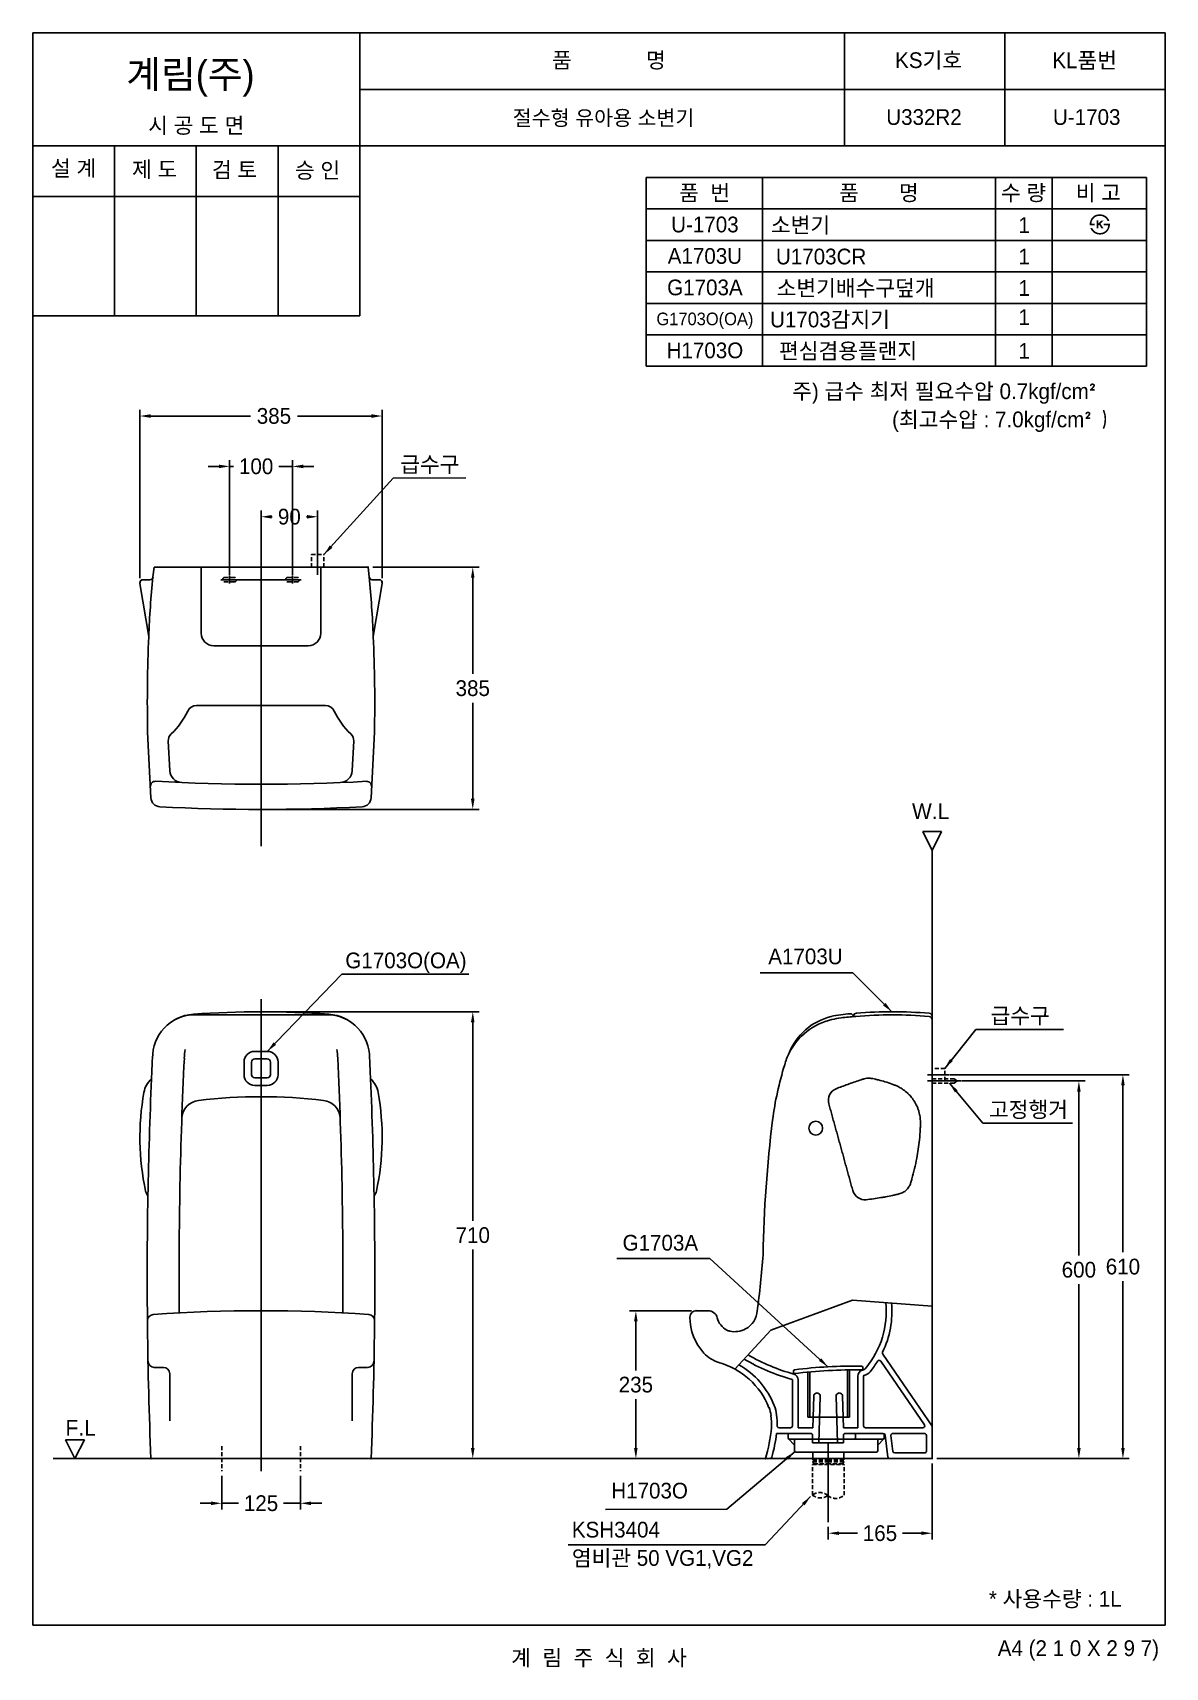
# Model space of a CAD drawing. Header units: millimetres. Extents: x 0 to 1800, y -67 to 2530.
import ezdxf
from ezdxf.enums import TextEntityAlignment as Align
from ezdxf.lldxf.tags import DXFTag

# ---------------------------------------------------------------- set-up
doc = ezdxf.new("R2010")
doc.units = ezdxf.units.MM
doc.linetypes.add('DASHED2', pattern=[9.525, 6.35, -3.175])
for name, color, linetype in [('TEXT', 7, 'Continuous'), ('내부선 및 부속', 4, 'Continuous'), ('도각라인', 255, 'Continuous'), ('외형선', 3, 'Continuous'), ('점선', 6, 'DASHED2'), ('중심선', 1, 'DASHED'), ('치수선', 7, 'Continuous')]:
    doc.layers.add(name, color=color, linetype=linetype)
doc.styles.add('____', font='')
doc.styles.add('타이틀', font='H2GTRM.TTF', dxfattribs={"height": 25})
doc.styles.get('____').set_extended_font_data('굴림')
tags = doc.linetypes.add('DASHDOT', pattern=[70, 31, -13, 13, -13]).pattern_tags.tags
tags[10:11] = [DXFTag(74, 4), DXFTag(75, 0), DXFTag(340, '0'), DXFTag(46, 0.0), DXFTag(50, 0.0), DXFTag(44, 0.0), DXFTag(45, 0.0)]
tags[8:9] = [DXFTag(74, 4), DXFTag(75, 0), DXFTag(340, '0'), DXFTag(46, 0.0), DXFTag(50, 0.0), DXFTag(44, 0.0), DXFTag(45, 0.0)]
tags[6:7] = [DXFTag(74, 4), DXFTag(75, 0), DXFTag(340, '0'), DXFTag(46, 0.0), DXFTag(50, 0.0), DXFTag(44, 0.0), DXFTag(45, 0.0)]
tags[4:5] = [DXFTag(74, 4), DXFTag(75, 0), DXFTag(340, '0'), DXFTag(46, 0.0), DXFTag(50, 0.0), DXFTag(44, 0.0), DXFTag(45, 0.0)]
tags = doc.linetypes.add('DASHED', pattern=[25.72, 12.86, -12.86]).pattern_tags.tags
tags[6:7] = [DXFTag(74, 4), DXFTag(75, 0), DXFTag(340, '0'), DXFTag(46, 0.0), DXFTag(50, 0.0), DXFTag(44, 0.0), DXFTag(45, 0.0)]
tags[4:5] = [DXFTag(74, 4), DXFTag(75, 0), DXFTag(340, '0'), DXFTag(46, 0.0), DXFTag(50, 0.0), DXFTag(44, 0.0), DXFTag(45, 0.0)]
doc.dimstyles.new('MSADIM', dxfattribs={"dimtxt": 33, "dimasz": 17, "dimexe": 10, "dimexo": 7.5, "dimgap": 10, "dimtad": 0, "dimtih": 1, "dimtoh": 1, "dimdec": 0, "dimzin": 1, "dimdsep": 46, "dimtxsty": '____', "dimcen": 11.25, "dimadec": 0, "dimazin": 0, "dimtfac": 1, "dimtdec": 0, "dimtix": 1, "dimtmove": 0, "dimatfit": 3, "dimfxl": 0, "dimtolj": 1, "dimtzin": 1, "dimarcsym": 0})

# ---------------------------------------------------------------- blocks, each defined once
blk = doc.blocks.new('*D1')
at = {"layer": '치수선', "color": 0, "linetype": 'Continuous', "lineweight": -2}
for p, q in [((370.4, 974.6), (709.4, 974.6)), ((699.4, 957.6), (699.4, 642.5)), ((699.4, 281.6), (699.4, 596.8)), ((370.4, 264.6), (709.4, 264.6))]:
    blk.add_line(p, q, dxfattribs=at)
at = {"layer": '치수선', "color": 0, "linetype": 'Continuous'}
for points in [[(696.5, 957.6), (702.2, 957.6), (699.4, 974.6)], [(696.5, 281.6), (702.2, 281.6), (699.4, 264.6)]]:
    blk.add_solid(points, dxfattribs=at)
at = {"layer": '치수선', "color": 0, "linetype": 'Continuous', "insert": (699.4, 619.6), "char_height": 25, "attachment_point": 5, "style": '____'}
blk.add_mtext('\\A1;710', dxfattribs=at)
blk = doc.blocks.new('*D2')
at = {"layer": '치수선', "color": 0, "linetype": 'Continuous', "lineweight": -2}
for p, q in [((1046.9, 499.6), (948.6, 499.6)), ((958.6, 482.6), (958.6, 404.9)), ((958.6, 281.6), (958.6, 359.3)), ((1044.6, 264.6), (948.6, 264.6))]:
    blk.add_line(p, q, dxfattribs=at)
at = {"layer": '치수선', "color": 0, "linetype": 'Continuous'}
for points in [[(955.7, 482.6), (961.4, 482.6), (958.6, 499.6)], [(955.7, 281.6), (961.4, 281.6), (958.6, 264.6)]]:
    blk.add_solid(points, dxfattribs=at)
at = {"layer": '치수선', "color": 0, "linetype": 'Continuous', "insert": (958.6, 382.1), "char_height": 25, "attachment_point": 5, "style": '____'}
blk.add_mtext('\\A1;235', dxfattribs=at)
blk = doc.blocks.new('*D3')
at = {"layer": '치수선', "color": 0, "linetype": 'Continuous', "lineweight": -2}
for p, q in [((1476.9, 864.6), (1672.6, 864.6)), ((1662.6, 847.6), (1662.6, 587.4)), ((1662.6, 281.6), (1662.6, 541.8)), ((1436.9, 264.6), (1672.6, 264.6))]:
    blk.add_line(p, q, dxfattribs=at)
at = {"layer": '치수선', "color": 0, "linetype": 'Continuous'}
for points in [[(1659.8, 847.6), (1665.5, 847.6), (1662.6, 864.6)], [(1659.8, 281.6), (1665.5, 281.6), (1662.6, 264.6)]]:
    blk.add_solid(points, dxfattribs=at)
at = {"layer": '치수선', "color": 0, "linetype": 'Continuous', "insert": (1662.6, 564.6), "char_height": 25, "attachment_point": 5, "style": '____'}
blk.add_mtext('\\A1;600', dxfattribs=at)
blk = doc.blocks.new('*D4')
at = {"layer": '치수선', "color": 0, "linetype": 'Continuous', "lineweight": -2}
for p, q in [((1456.9, 874.6), (1742.6, 874.6)), ((1732.6, 857.6), (1732.6, 592.5)), ((1732.6, 281.6), (1732.6, 546.8)), ((1436.9, 264.6), (1742.6, 264.6))]:
    blk.add_line(p, q, dxfattribs=at)
at = {"layer": '치수선', "color": 0, "linetype": 'Continuous'}
for points in [[(1729.8, 857.6), (1735.5, 857.6), (1732.6, 874.6)], [(1729.8, 281.6), (1735.5, 281.6), (1732.6, 264.6)]]:
    blk.add_solid(points, dxfattribs=at)
at = {"layer": '치수선', "color": 0, "linetype": 'Continuous', "insert": (1732.6, 569.6), "char_height": 25, "attachment_point": 5, "style": '____'}
blk.add_mtext('\\A1;610', dxfattribs=at)
blk = doc.blocks.new('*D5')
at = {"layer": '치수선', "color": 0, "linetype": 'Continuous', "lineweight": -2}
for p, q in [((312.9, 1668.8), (312.9, 1851)), ((412.9, 1668.8), (412.9, 1851)), ((295.9, 1841), (278.9, 1841)), ((312.9, 1841), (319.1, 1841)), ((412.9, 1841), (391, 1841)), ((429.9, 1841), (446.9, 1841))]:
    blk.add_line(p, q, dxfattribs=at)
at = {"layer": '치수선', "color": 0, "linetype": 'Continuous'}
for points in [[(295.9, 1843.8), (295.9, 1838.1), (312.9, 1841)], [(429.9, 1843.8), (429.9, 1838.1), (412.9, 1841)]]:
    blk.add_solid(points, dxfattribs=at)
at = {"layer": '치수선', "color": 0, "linetype": 'Continuous', "insert": (355.1, 1841), "char_height": 25, "attachment_point": 5, "style": '____'}
blk.add_mtext('\\A1;100', dxfattribs=at)
blk = doc.blocks.new('*D6')
at = {"layer": '치수선', "color": 0, "linetype": 'Continuous', "lineweight": -2}
for p, q in [((362.9, 1668.5), (362.9, 1771)), ((452.9, 1698.5), (452.9, 1771)), ((379.9, 1761), (380.4, 1761)), ((435.9, 1761), (435.4, 1761))]:
    blk.add_line(p, q, dxfattribs=at)
at = {"layer": '치수선', "color": 0, "linetype": 'Continuous'}
for points in [[(379.9, 1763.8), (379.9, 1758.1), (362.9, 1761)], [(435.9, 1763.8), (435.9, 1758.1), (452.9, 1761)]]:
    blk.add_solid(points, dxfattribs=at)
at = {"layer": '치수선', "color": 0, "linetype": 'Continuous', "insert": (407.9, 1761), "char_height": 25, "attachment_point": 5, "style": '____'}
blk.add_mtext('\\A1;90', dxfattribs=at)
blk = doc.blocks.new('*D7')
at = {"layer": '치수선', "color": 0, "linetype": 'Continuous', "lineweight": -2}
for p, q in [((170.4, 1663.5), (170.4, 1931)), ((555.4, 1663.5), (555.4, 1931)), ((187.4, 1921), (346.1, 1921)), ((538.4, 1921), (420.7, 1921))]:
    blk.add_line(p, q, dxfattribs=at)
at = {"layer": '치수선', "color": 0, "linetype": 'Continuous'}
for points in [[(187.4, 1923.8), (187.4, 1918.1), (170.4, 1921)], [(538.4, 1923.8), (538.4, 1918.1), (555.4, 1921)]]:
    blk.add_solid(points, dxfattribs=at)
at = {"layer": '치수선', "color": 0, "linetype": 'Continuous', "insert": (383.4, 1921), "char_height": 25, "attachment_point": 5, "style": '____'}
blk.add_mtext('\\A1;385', dxfattribs=at)
blk = doc.blocks.new('*D8')
at = {"layer": '치수선', "color": 0, "linetype": 'Continuous', "lineweight": -2}
for p, q in [((540.4, 1681), (709.4, 1681)), ((699.4, 1664), (699.4, 1511.3)), ((699.4, 1313), (699.4, 1465.6)), ((370.4, 1296), (709.4, 1296))]:
    blk.add_line(p, q, dxfattribs=at)
at = {"layer": '치수선', "color": 0, "linetype": 'Continuous'}
for points in [[(696.5, 1664), (702.2, 1664), (699.4, 1681)], [(696.5, 1313), (702.2, 1313), (699.4, 1296)]]:
    blk.add_solid(points, dxfattribs=at)
at = {"layer": '치수선', "color": 0, "linetype": 'Continuous', "insert": (699.4, 1488.5), "char_height": 25, "attachment_point": 5, "style": '____'}
blk.add_mtext('\\A1;385', dxfattribs=at)
blk = doc.blocks.new('*D9')
at = {"layer": '치수선', "color": 0, "linetype": 'Continuous', "lineweight": -2}
for p, q in [((1429.4, 257.1), (1429.4, 136.1)), ((1264.4, 156.2), (1264.4, 136.1)), ((1281.4, 146.1), (1310.6, 146.1)), ((1412.4, 146.1), (1382.5, 146.1))]:
    blk.add_line(p, q, dxfattribs=at)
at = {"layer": '치수선', "color": 0, "linetype": 'Continuous'}
for points in [[(1281.4, 148.9), (1281.4, 143.3), (1264.4, 146.1)], [(1412.4, 148.9), (1412.4, 143.3), (1429.4, 146.1)]]:
    blk.add_solid(points, dxfattribs=at)
at = {"layer": '치수선', "color": 0, "linetype": 'Continuous', "insert": (1346.5, 146.1), "char_height": 25, "attachment_point": 5, "style": '____'}
blk.add_mtext('\\A1;165', dxfattribs=at)
blk = doc.blocks.new('*D10')
at = {"layer": '치수선', "color": 0, "linetype": 'Continuous', "lineweight": -2}
for p, q in [((300.4, 237.1), (300.4, 183.7)), ((425.4, 237.1), (425.4, 183.7)), ((283.4, 193.7), (266.4, 193.7)), ((300.4, 193.7), (326.9, 193.7)), ((425.4, 193.7), (398.8, 193.7)), ((442.4, 193.7), (459.4, 193.7))]:
    blk.add_line(p, q, dxfattribs=at)
at = {"layer": '치수선', "color": 0, "linetype": 'Continuous'}
for points in [[(283.4, 196.5), (283.4, 190.8), (300.4, 193.7)], [(442.4, 196.5), (442.4, 190.8), (425.4, 193.7)]]:
    blk.add_solid(points, dxfattribs=at)
at = {"layer": '치수선', "color": 0, "linetype": 'Continuous', "insert": (362.9, 193.7), "char_height": 25, "attachment_point": 5, "style": '____'}
blk.add_mtext('\\A1;125', dxfattribs=at)

msp = doc.modelspace()

# ---------------------------------------------------------------- hatches: boundary and pattern name
at = {"layer": 'TEXT'}
for points in [[(1679.9, 2224.2), (1679.8, 2224.6), (1679.8, 2225), (1679.8, 2225.4), (1679.8, 2225.8), (1679.8, 2226.2), (1679.9, 2226.6), (1679.9, 2227), (1679.9, 2227.4), (1680, 2227.8), (1680, 2228.2), (1680.1, 2228.6), (1680.2, 2229), (1680.3, 2229.4), (1680.4, 2229.8), (1680.5, 2230.1), (1680.6, 2230.5), (1680.7, 2230.9), (1680.8, 2231.3), (1681, 2231.7), (1681.1, 2232), (1681.3, 2232.4), (1681.4, 2232.7), (1681.6, 2233.1), (1681.8, 2233.4), (1682, 2233.8), (1682.1, 2234.1), (1682.4, 2234.4), (1682.6, 2234.8), (1682.8, 2235.1), (1683, 2235.4), (1683.2, 2235.7), (1683.8, 2236.3), (1684, 2236.6), (1684.3, 2236.9), (1684.6, 2237.2), (1684.9, 2237.5), (1685.2, 2237.8), (1685.5, 2238), (1685.8, 2238.3), (1686.1, 2238.5), (1686.4, 2238.7), (1686.8, 2239), (1687.1, 2239.2), (1687.4, 2239.4), (1687.8, 2239.6), (1688.2, 2239.8), (1688.5, 2239.9), (1688.9, 2240.1), (1689.3, 2240.3), (1689.7, 2240.5), (1690.2, 2240.6), (1690.6, 2240.7), (1691, 2240.9), (1691.5, 2241), (1691.9, 2241.1), (1692.4, 2241.2), (1692.8, 2241.2), (1693.3, 2241.3), (1693.8, 2241.4), (1694.2, 2241.4), (1694.7, 2241.4), (1695.2, 2241.5), (1695.7, 2241.5), (1696.5, 2241.5), (1696.8, 2241.4), (1697.2, 2241.4), (1697.6, 2241.4), (1697.9, 2241.3), (1698.3, 2241.3), (1698.6, 2241.2), (1699, 2241.2), (1699.3, 2241.1), (1699.7, 2241), (1700, 2241), (1700.4, 2240.9), (1700.7, 2240.8), (1701, 2240.7), (1701.4, 2240.6), (1701.7, 2240.5), (1702, 2240.4), (1702.3, 2240.2), (1702.6, 2240.1), (1702.9, 2240), (1703.2, 2239.8), (1703.5, 2239.7), (1703.8, 2239.5), (1704.1, 2239.4), (1704.4, 2239.2), (1704.7, 2239), (1705, 2238.9), (1705.2, 2238.7), (1705.5, 2238.5), (1705.8, 2238.3), (1706.1, 2238.1), (1706.5, 2237.7), (1706.9, 2237.4), (1707.3, 2237), (1707.7, 2236.6), (1708, 2236.2), (1708.4, 2235.8), (1708.7, 2235.4), (1709.1, 2234.9), (1709.4, 2234.5), (1709.7, 2234), (1710, 2233.5), (1710.3, 2233), (1710.5, 2232.5), (1710.8, 2232), (1711, 2231.5), (1711.3, 2230.9), (1711.3, 2230.9), (1708.2, 2230.9), (1708.2, 2230.9), (1708.1, 2231.1), (1708, 2231.3), (1708, 2231.4), (1707.9, 2231.6), (1707.8, 2231.8), (1707.7, 2232), (1707.7, 2232.1), (1707.6, 2232.3), (1707.5, 2232.5), (1707.4, 2232.6), (1707.3, 2232.8), (1707.2, 2233), (1707.1, 2233.1), (1707, 2233.3), (1706.9, 2233.5), (1706.7, 2233.6), (1706.6, 2233.8), (1706.5, 2233.9), (1706.2, 2234.3), (1705.9, 2234.6), (1705.6, 2234.9), (1705.3, 2235.2), (1705, 2235.5), (1704.7, 2235.8), (1704.3, 2236.1), (1704.1, 2236.3), (1703.8, 2236.4), (1703.6, 2236.6), (1703.4, 2236.8), (1703.1, 2236.9), (1702.9, 2237.1), (1702.6, 2237.2), (1702.4, 2237.4), (1702.2, 2237.5), (1701.9, 2237.6), (1701.7, 2237.7), (1701.4, 2237.8), (1701.2, 2238), (1700.9, 2238.1), (1700.6, 2238.2), (1700.4, 2238.3), (1700.1, 2238.3), (1699.9, 2238.4), (1699.6, 2238.5), (1699.3, 2238.6), (1699.1, 2238.6), (1698.8, 2238.7), (1698.5, 2238.7), (1698.2, 2238.8), (1698, 2238.8), (1697.7, 2238.9), (1697.4, 2238.9), (1697.1, 2238.9), (1696.8, 2239), (1696.5, 2239), (1696.3, 2239), (1696, 2239), (1695.6, 2239), (1695.3, 2239), (1694.9, 2238.9), (1694.6, 2238.9), (1694.3, 2238.9), (1693.9, 2238.9), (1693.6, 2238.8), (1693.3, 2238.8), (1693, 2238.7), (1692.7, 2238.7), (1692.3, 2238.6), (1692, 2238.5), (1691.7, 2238.4), (1691.4, 2238.3), (1691.1, 2238.2), (1690.9, 2238.1), (1690.6, 2238), (1690.3, 2237.9), (1690, 2237.8), (1689.7, 2237.7), (1689.4, 2237.5), (1689.2, 2237.4), (1688.9, 2237.3), (1688.7, 2237.1), (1688.4, 2236.9), (1688.1, 2236.8), (1687.9, 2236.6), (1687.6, 2236.4), (1687.4, 2236.2), (1687.2, 2236), (1686.9, 2235.8), (1686.7, 2235.6), (1686.5, 2235.4), (1686.2, 2235.2), (1686, 2235), (1685.8, 2234.7), (1685.6, 2234.5), (1685.4, 2234.3), (1685.2, 2234), (1685, 2233.8), (1684.8, 2233.5), (1684.7, 2233.3), (1684.5, 2233), (1684.3, 2232.7), (1684.2, 2232.5), (1684, 2232.2), (1683.9, 2231.9), (1683.8, 2231.6), (1683.7, 2231.3), (1683.5, 2231.1), (1683.4, 2230.8), (1683.3, 2230.5), (1683.2, 2230.2), (1683.1, 2229.8), (1683, 2229.5), (1683, 2229.2), (1682.9, 2228.9), (1682.8, 2228.6), (1682.8, 2228.2), (1682.7, 2227.9), (1682.7, 2227.6), (1682.7, 2227.2), (1682.6, 2226.9), (1682.6, 2226.5), (1682.6, 2226.5), (1687.8, 2226.5), (1687.8, 2226.5), (1687.8, 2226.5), (1687.8, 2224.2), (1687.8, 2224.2), (1687.8, 2224.2), (1679.9, 2224.2)], [(1712, 2226.5), (1712, 2226.1), (1712, 2225.6), (1712, 2225.2), (1712, 2224.8), (1711.9, 2224.3), (1711.9, 2223.9), (1711.9, 2223.5), (1711.8, 2223.1), (1711.7, 2222.7), (1711.6, 2222.2), (1711.6, 2221.8), (1711.5, 2221.4), (1711.3, 2221), (1711.2, 2220.6), (1711.1, 2220.2), (1711, 2219.8), (1710.8, 2219.4), (1710.7, 2219), (1710.5, 2218.7), (1710.4, 2218.3), (1710.2, 2217.9), (1710, 2217.6), (1709.8, 2217.2), (1709.6, 2216.9), (1709.4, 2216.5), (1709.2, 2216.2), (1709, 2215.9), (1708.8, 2215.5), (1708.5, 2215.2), (1708.3, 2214.9), (1708, 2214.6), (1707.8, 2214.3), (1707.5, 2214), (1707.2, 2213.7), (1707, 2213.5), (1706.7, 2213.2), (1706.4, 2212.9), (1706.1, 2212.7), (1705.8, 2212.4), (1705.5, 2212.2), (1705.2, 2212), (1704.8, 2211.8), (1704.5, 2211.6), (1704.2, 2211.4), (1703.8, 2211.2), (1703.5, 2211), (1703.1, 2210.8), (1702.8, 2210.7), (1702.4, 2210.5), (1702.1, 2210.3), (1701.7, 2210.2), (1701.3, 2210.1), (1700.9, 2209.9), (1700.5, 2209.8), (1700.2, 2209.7), (1699.8, 2209.6), (1699.4, 2209.6), (1699, 2209.5), (1698.6, 2209.4), (1698.2, 2209.4), (1697.8, 2209.4), (1697.4, 2209.3), (1697, 2209.3), (1696.6, 2209.3), (1695.9, 2209.3), (1695.3, 2209.3), (1694.6, 2209.4), (1694, 2209.5), (1693.3, 2209.5), (1693, 2209.6), (1692.7, 2209.7), (1692.4, 2209.7), (1692.1, 2209.8), (1691.8, 2209.9), (1691.5, 2209.9), (1691.2, 2210), (1691, 2210.1), (1690.7, 2210.2), (1690.4, 2210.3), (1690.1, 2210.4), (1689.8, 2210.5), (1689.5, 2210.6), (1689.3, 2210.7), (1689, 2210.9), (1688.7, 2211), (1688.5, 2211.1), (1688.2, 2211.3), (1687.9, 2211.4), (1687.7, 2211.6), (1687.4, 2211.7), (1686.9, 2212), (1686.6, 2212.2), (1686.4, 2212.4), (1686.1, 2212.6), (1685.9, 2212.8), (1685.6, 2213), (1685.4, 2213.2), (1685.1, 2213.4), (1684.9, 2213.6), (1684.7, 2213.8), (1684.5, 2214.1), (1684.2, 2214.3), (1684, 2214.5), (1683.8, 2214.8), (1683.6, 2215), (1683.4, 2215.2), (1683.2, 2215.5), (1683, 2215.8), (1682.8, 2216), (1682.6, 2216.3), (1682.5, 2216.6), (1682.3, 2216.8), (1682.1, 2217.1), (1681.9, 2217.4), (1681.8, 2217.7), (1681.6, 2218), (1681.5, 2218.3), (1681.3, 2218.6), (1681, 2219.2), (1680.8, 2219.9), (1680.8, 2219.9), (1683.7, 2219.9), (1683.7, 2219.9), (1683.9, 2219.4), (1684.2, 2219), (1684.4, 2218.6), (1684.6, 2218.2), (1684.9, 2217.9), (1685.1, 2217.5), (1685.4, 2217.1), (1685.7, 2216.8), (1685.9, 2216.5), (1686.2, 2216.1), (1686.5, 2215.8), (1686.8, 2215.5), (1687.1, 2215.2), (1687.4, 2215), (1687.7, 2214.7), (1688, 2214.5), (1688.2, 2214.3), (1688.4, 2214.1), (1688.7, 2214), (1688.9, 2213.8), (1689.1, 2213.7), (1689.4, 2213.5), (1689.6, 2213.4), (1689.9, 2213.2), (1690.1, 2213.1), (1690.4, 2213), (1690.6, 2212.9), (1690.9, 2212.8), (1691.1, 2212.7), (1691.4, 2212.6), (1691.7, 2212.5), (1691.9, 2212.4), (1692.2, 2212.3), (1692.5, 2212.3), (1692.7, 2212.2), (1693, 2212.1), (1693.3, 2212.1), (1693.6, 2212), (1693.9, 2212), (1694.2, 2212), (1694.5, 2211.9), (1694.8, 2211.9), (1695.1, 2211.9), (1695.4, 2211.9), (1695.7, 2211.9), (1696, 2211.9), (1696.3, 2211.9), (1697.1, 2211.9), (1697.4, 2211.9), (1697.7, 2212), (1698, 2212), (1698.2, 2212), (1698.5, 2212), (1698.7, 2212.1), (1699, 2212.1), (1699.3, 2212.2), (1699.5, 2212.2), (1699.8, 2212.3), (1700, 2212.4), (1700.3, 2212.5), (1700.5, 2212.5), (1700.8, 2212.6), (1701, 2212.7), (1701.3, 2212.8), (1701.5, 2212.9), (1701.8, 2213), (1702, 2213.1), (1702.3, 2213.3), (1702.5, 2213.4), (1702.7, 2213.5), (1703, 2213.7), (1703.2, 2213.8), (1703.4, 2213.9), (1703.7, 2214.1), (1703.9, 2214.3), (1704.1, 2214.4), (1704.3, 2214.6), (1704.6, 2214.8), (1704.8, 2215), (1705.1, 2215.2), (1705.3, 2215.4), (1705.6, 2215.7), (1705.8, 2215.9), (1706, 2216.1), (1706.2, 2216.4), (1706.4, 2216.6), (1706.6, 2216.9), (1706.8, 2217.1), (1707, 2217.4), (1707.2, 2217.7), (1707.3, 2218), (1707.5, 2218.2), (1707.7, 2218.5), (1707.8, 2218.8), (1708, 2219.1), (1708.1, 2219.4), (1708.2, 2219.7), (1708.3, 2220), (1708.4, 2220.4), (1708.6, 2220.7), (1708.7, 2221), (1708.7, 2221.3), (1708.8, 2221.7), (1708.9, 2222), (1709, 2222.4), (1709, 2222.7), (1709.1, 2223.1), (1709.1, 2223.4), (1709.2, 2223.8), (1709.2, 2224.2), (1709.2, 2224.2), (1701.8, 2224.2), (1701.8, 2224.2), (1701.8, 2224.2), (1701.8, 2226.5), (1701.8, 2226.5), (1701.8, 2226.5), (1712, 2226.5)], [(1693.6, 2227.2), (1698.4, 2231.6), (1702.3, 2231.6), (1696.9, 2226.6), (1701.9, 2219.1), (1698.6, 2219.1), (1695, 2224.8), (1693.6, 2223.6), (1693.6, 2219.1), (1690.7, 2219.1), (1690.7, 2231.7), (1693.6, 2231.7)]]:
    msp.add_hatch(color=256, dxfattribs=at).paths.add_polyline_path(points, flags=0)

# ---------------------------------------------------------------- linework, layer by layer
at = {"layer": '내부선 및 부속', "linetype": 'Continuous'}
for p, q in [((267.9, 1576), (267.9, 1681)), ((457.9, 1576), (457.9, 1681)), ((437.9, 1556), (287.9, 1556)), ((465.6, 1461), (260.1, 1461)), ((217.9, 1357.6), (215.5, 1404.3)), ((507.9, 1357.6), (510.2, 1404.3)), ((470.3, 969.6), (255.4, 969.6)), ((372.9, 911.6), (352.9, 911.6)), ((335.9, 894.6), (335.9, 874.6)), ((347.9, 894.6), (347.9, 874.6)), ((372.9, 899.6), (352.9, 899.6)), ((377.9, 894.6), (377.9, 874.6)), ((389.9, 894.6), (389.9, 874.6)), ((372.9, 869.6), (352.9, 869.6)), ((372.9, 857.6), (352.9, 857.6)), ((1417.2, 318.3), (1347.8, 419.4)), ((1429.4, 316.4), (1351, 430.7)), ((193.3, 409.6), (207.9, 409.6)), ((217.9, 399.6), (217.9, 324.6)), ((507.9, 399.6), (507.9, 324.6)), ((532.3, 409.6), (517.9, 409.6)), ((1207.4, 344.3), (1207.4, 389.6)), ((1209.1, 400.6), (1209.1, 403.8)), ((1209.1, 400.6), (1209.1, 400.6)), ((1216.4, 344.3), (1216.4, 389.6)), ((1232.1, 330.6), (1232.1, 402.1)), ((1235.1, 330.6), (1235.1, 402.4)), ((1295.1, 330.6), (1295.1, 405.6)), ((1298.1, 330.6), (1298.1, 405.6)), ((1311.4, 319.6), (1311.4, 395.6)), ((1319.1, 406.6), (1319.1, 409.6)), ((1319.1, 406.6), (1319.1, 406.6)), ((1320.4, 322.6), (1320.4, 395.6)), ((1240, 313.6), (1241.4, 364)), ((1251.4, 363.7), (1249.4, 289.6)), ((1276.9, 363.7), (1279, 289.6)), ((1286.9, 363.9), (1288.3, 313.6)), ((1207.4, 316.6), (1207.4, 344.3)), ((1216.4, 313.6), (1216.4, 344.3)), ((1204.4, 313.6), (1186.1, 313.6)), ((1240, 313.6), (1216.4, 313.6)), ((1232.1, 330.6), (1235.1, 330.6)), ((1235.1, 330.6), (1295.1, 330.6)), ((1311.4, 313.6), (1288.3, 313.6)), ((1295.1, 330.6), (1298.1, 330.6)), ((1311.4, 319.6), (1311.4, 313.6)), ((1320.4, 322.6), (1320.4, 316.6)), ((1414.7, 313.6), (1323.4, 313.6)), ((1236.5, 304.6), (1182.2, 304.6)), ((1200.4, 297.6), (1200.4, 304.6)), ((1201, 296.2), (1210.9, 286.1)), ((1202.4, 295.6), (1351.4, 295.6)), ((1210.9, 295.6), (1210.9, 277.1)), ((1239.5, 301.5), (1239.2, 289.6)), ((1239.5, 301.5), (1239.2, 289.6)), ((1249.6, 289.6), (1239.2, 289.6)), ((1288.7, 289.6), (1239.2, 289.6)), ((1239.2, 289.6), (1243.4, 289.6)), ((1249.6, 289.6), (1278.2, 289.6)), ((1288.7, 289.6), (1278.2, 289.6)), ((1288.3, 301.5), (1288.7, 289.6)), ((1288.3, 301.5), (1288.7, 289.6)), ((1291.3, 304.6), (1351.8, 304.6)), ((1307.7, 304.6), (1307.7, 297.6)), ((1352.8, 296.2), (1342.9, 286.1)), ((1342.9, 277.1), (1342.9, 295.6)), ((1353.4, 297.6), (1353.4, 304.1)), ((1359.1, 267.2), (1354.7, 302)), ((1367, 276.2), (1363.9, 301.2)), ((1366.9, 304.6), (1417.4, 304.6)), ((1420.4, 276.6), (1420.4, 301.6)), ((1212.9, 275.1), (1340.9, 275.1)), ((1239.7, 264.6), (1239.7, 275.1)), ((1289.2, 264.6), (1289.2, 275.1)), ((1417.4, 273.6), (1370, 273.6))]:
    msp.add_line(p, q, dxfattribs=at)
msp.add_circle((1244.4, 789.6), 11, dxfattribs=at)
for centre, radius, start, end in [((1633.3, 1514.4), 1450, 174.022, 177.7775), ((-907.6, 1514.4), 1450, 2.2225, 5.978), ((287.9, 1576), 20, 180, 270), ((437.9, 1576), 20, 270, 0), ((260.1, 1446), 15, 90, 154.8377), ((465.6, 1446), 15, 25.1623, 90), ((137.9, 1503.4), 120, 313.2848, 334.8377), ((587.8, 1503.4), 120, 205.1623, 226.7152), ((230.5, 1405.1), 15, 133.2848, 182.9213), ((495.3, 1405.1), 15, 357.0787, 46.7152), ((237.9, 1358.6), 20, 182.9213, 267.5889), ((487.9, 1358.6), 20, 272.4062, 357.0787), ((195, 1332.7), 8, 86.7928, 182.9213), ((363, 4330.7), 2994.7, 266.7928, 273.2023), ((530.7, 1332.6), 8, 357.0787, 93.2023), ((1291.7, 864.4), 100, 102.5044, 153.4784), ((1295.8, 870.6), 95, 96.6571, 105.7597), ((1365.7, 271.9), 697.7, 94.7423, 96.6552), ((1365.4, 274.6), 695, 85.0937, 94.7367), ((311, 900.9), 70, 168.7312, 180), ((352.9, 894.6), 17, 90, 180), ((372.9, 894.6), 17, 0, 90), ((414.7, 900.9), 70, 0, 11.2688), ((7232.7, 559.9), 7000, 177.20791, 180.52151), ((352.9, 894.6), 5, 90, 180), ((372.9, 894.6), 5, 0, 90), ((-6507, 559.9), 7000, 359.47849, 2.79209), ((7842.4, 539.6), 7660.6, 177.5449, 178.93408), ((352.9, 874.6), 17, 180, 270), ((352.9, 874.6), 5, 180, 270), ((372.9, 874.6), 5, 270, 0), ((372.9, 874.6), 17, 270, 0), ((-6656.3, 554.5), 7200, 1.01628, 2.49432), ((267, 804), 30, 96.7151, 177.9935), ((362.9, -10.4), 850, 83.2849, 96.7151), ((458.8, 804), 30, 2.0065, 83.2849), ((1284.5, 833.8), 20, 112.4427, 195.4615), ((1322.6, 695.9), 20, 195.4618, 275.5478), ((192.4, 483.8), 10, 93.9261, 179.5598), ((362.9, -2000.4), 2500, 86.0759, 93.9261), ((533.4, 483.8), 10, 0.4402, 86.0739), ((1216.5, 498.3), 140, 320.1124, 5.883), ((1216.5, 498.3), 149, 334.3103, 5.2634), ((193.3, 419.6), 10, 181.0752, 270), ((532.4, 419.6), 10, 270, 358.9248), ((1284.3, 678.4), 298.1, 239.009, 254.9579), ((1284.3, 678.4), 289.1, 239.3806, 255.0536), ((1216.5, 498.3), 149, 320.1124, 327.9785), ((1345.4, 417.7), 3, 34.4535, 147.9785), ((1353.5, 432.4), 3, 154.3103, 214.4535), ((207.9, 399.6), 10, 0, 90), ((517.9, 399.6), 10, 90, 180), ((1058.6, 301.4), 129, 21.6112, 60.4303), ((1206.4, 389.6), 1, 0, 62.0114), ((1211.1, 403.8), 2, 97.0337, 180), ((1210.1, 400.6), 1, 180, 277.1354), ((1206.4, 389.6), 10, 0, 70.9042), ((1306.6, -369.9), 775.6, 89.1487, 97.1354), ((1306.6, -369.9), 781.6, 89.2255, 97.0337), ((1321.4, 395.6), 10, 104.9996, 180), ((1317.1, 409.6), 2, 0, 89.2255), ((1318.1, 406.6), 1, 269.1487, 0), ((1316.2, 414.9), 10, 284.9996, 320.1124), ((1321.4, 395.6), 1, 104.9996, 180), ((1316.2, 414.9), 19, 284.9996, 320.1124), ((1246.4, 363.9), 5, 358.4071, 178.4076), ((1281.9, 363.9), 5, 0, 181.5924), ((1123.7, 327.2), 59, 6.5711, 21.6112), ((1054.8, 319.3), 128.3, 358.8392, 6.5836), ((1186.1, 316.6), 3, 178.8392, 270), ((1204.4, 316.6), 3, 270, 0), ((1323.4, 316.6), 3, 180, 270), ((1414.7, 316.6), 3, 270, 34.4535), ((954.7, 331.1), 229, 343.6933, 353.3659), ((1202.4, 297.6), 2, 180, 270), ((1236.5, 301.6), 3, 358.4076, 90), ((1236.5, 301.6), 3, 358.4076, 90), ((1291.3, 301.6), 3, 90, 181.5924), ((1291.3, 301.6), 3, 90, 181.5924), ((1305.7, 297.6), 2, 270, 0), ((1351.4, 297.6), 2, 270, 360), ((1351.8, 301.6), 3, 7.125, 90), ((1366.9, 301.6), 3, 90, 187.125), ((1417.4, 301.6), 3, 0, 90), ((1171.6, 267.6), 3, 270, 343.6933), ((1212.9, 277.1), 2, 180, 270), ((1340.9, 277.1), 2, 270, 0), ((1362.1, 267.6), 3, 187.125, 270), ((1370, 276.6), 3, 187.125, 270), ((1417.4, 276.6), 3, 270, 0)]:
    msp.add_arc(centre, radius, start, end, dxfattribs=at)
for points, knots in [([(1354.5, 863.4), (1351, 864.4), (1346, 865.8), (1339.4, 867.4), (1335.6, 868.2), (1332.4, 868.7), (1329.3, 869.1), (1325.5, 869), (1321.9, 868.2), (1318.2, 867.1), (1312.7, 865.3), (1301.7, 861.5), (1292.2, 858), (1285.8, 855.7)], [0, 0, 0, 0, 0.15225, 0.220789, 0.282098, 0.316074, 0.355848, 0.412803, 0.473577, 0.509748, 0.575157, 0.717061, 1, 1, 1, 1]), ([(1397.3, 709.2), (1400.4, 719.9), (1405.2, 740.5), (1409, 767), (1410.4, 784.7), (1410.8, 794), (1410.9, 799.1), (1410.7, 803.5), (1410.3, 807.5), (1409.5, 811.7), (1408.5, 815.9), (1407, 820.5), (1404.7, 826.2), (1401.7, 831.7), (1398.3, 836.5), (1395.6, 839.9), (1392.6, 843.2), (1388.1, 847.4), (1382.4, 851.8), (1376.1, 855.4), (1370.8, 857.7), (1363.8, 860.5), (1358.4, 862.3), (1354.5, 863.4)], [0, 0, 0, 0, 0.182639, 0.344195, 0.437332, 0.472861, 0.496567, 0.520063, 0.544082, 0.562914, 0.589395, 0.615513, 0.641712, 0.688907, 0.71735, 0.738604, 0.76007, 0.788868, 0.839165, 0.878203, 0.906259, 0.934218, 1, 1, 1, 1]), ([(1336.2, 677.4), (1340.2, 678.1), (1346.6, 679.1), (1356.7, 680.7), (1364.7, 682.3), (1371.3, 683.8), (1374.9, 684.7), (1378.5, 685.7), (1383.2, 687.4), (1387.5, 690.4), (1390.5, 693.5), (1392.3, 695.9), (1393.8, 698.5), (1394.7, 700.5), (1395.3, 702.4), (1396.2, 705.1), (1396.8, 707.4), (1397.3, 709.2)], [0, 0, 0, 0, 0.161658, 0.260735, 0.410051, 0.490115, 0.531005, 0.556536, 0.643079, 0.726582, 0.767598, 0.814353, 0.84976, 0.885525, 0.903422, 0.92744, 1, 1, 1, 1])]:
    msp.add_open_spline(points, degree=3, knots=knots, dxfattribs=at)
for points, degree in [([(1276.8, 852.3), (1279.8, 853.5), (1282.8, 854.6), (1285.8, 855.7)], 3), ([(1303.3, 690.5), (1284.3, 759.5), (1265.2, 828.4)], 2), ([(1336.2, 677.4), (1332.3, 676.8), (1328.5, 676.3), (1324.5, 675.9)], 3)]:
    msp.add_open_spline(points, degree=degree, dxfattribs=at)
at = {"layer": '도각라인', "color": 7}
for p, q in [((0, 0), (0, 2530)), ((0, 2530), (1800, 2530)), ((520, 2080), (520, 2530)), ((1290, 2350), (1290, 2530)), ((1545, 2350), (1545, 2530)), ((1800, 2530), (1800, 0)), ((520, 2440), (1800, 2440)), ((0, 2350), (1800, 2350)), ((130, 2080), (130, 2350)), ((260, 2080), (260, 2350)), ((390, 2080), (390, 2350)), ((975, 2300), (1770, 2300)), ((975, 2000), (975, 2300)), ((1160, 2000), (1160, 2300)), ((1530, 2000), (1530, 2300)), ((1620, 2000), (1620, 2300)), ((1770, 2000), (1770, 2300)), ((0, 2270), (520, 2270)), ((975, 2250), (1770, 2250)), ((975, 2200), (1770, 2200)), ((975, 2150), (1770, 2150)), ((0, 2080), (520, 2080)), ((975, 2100), (1770, 2100)), ((975, 2050), (1770, 2050)), ((975, 2000), (1770, 2000)), ((0, 0), (1800, 0))]:
    msp.add_line(p, q, dxfattribs=at)
at = {"layer": '외형선', "linetype": 'Continuous'}
for p, q in [((191.2, 1665.4), (192.9, 1681)), ((192.9, 1681), (532.9, 1681)), ((312.9, 1654.8), (312.9, 1667.8)), ((534.5, 1665.4), (532.9, 1681)), ((170.4, 1655.1), (184.4, 1570.6)), ((186.3, 1661), (175.4, 1661)), ((539.5, 1661), (550.4, 1661)), ((555.3, 1655.1), (541.3, 1570.6)), ((187.9, 1314.4), (182.6, 1418.7)), ((537.8, 1314.4), (543.1, 1418.7)), ((1444.4, 1260.8), (1414.4, 1260.8)), ((1414.4, 1260.8), (1429.4, 1230.8)), ((1429.4, 1230.8), (1444.4, 1260.8)), ((1429.4, 264.6), (1429.4, 1230.8)), ((1429.4, 1170.8), (1429.4, 264.6)), ((1429.4, 264.6), (1429.4, 967.1)), ((1073.4, 499.6), (1054.4, 499.6)), ((1173.1, 468.7), (1302.9, 516.6)), ((1302.9, 516.6), (1429.4, 507.1)), ((1116, 406.8), (1173.1, 468.7)), ((82.1, 294.6), (52.1, 294.6)), ((52.1, 294.6), (67.1, 264.6)), ((67.1, 264.6), (82.1, 294.6)), ((1429.4, 264.6), (32.7, 264.6)), ((537.9, 264.6), (187.9, 264.6)), ((545.4, 264.6), (760.2, 264.6)), ((1156.9, 264.6), (947.3, 264.6)), ((1429.4, 264.6), (1362.1, 264.6))]:
    msp.add_line(p, q, dxfattribs=at)
for centre, radius, start, end in [((186.3, 1666), 5, 270, 353.9702), ((539.5, 1666), 5, 186.0298, 270), ((175.4, 1656), 5, 90, 189.4076), ((550.4, 1656), 5, 350.5924, 90), ((2682.2, 1464.5), 2500, 177.5667, 181.0501), ((-1956.4, 1464.5), 2500, 358.9499, 2.4333), ((202.9, 1315.2), 15, 182.9213, 266.9609), ((363, 4330.7), 3034.7, 266.9609, 273.0342), ((522.8, 1315.2), 15, 273.0342, 357.0787), ((260.4, 900.9), 70, 94.1107, 180.2117), ((255.4, 909.6), 60, 90, 119.7865), ((362.9, -525.4), 1500, 85.8893, 94.1107), ((470.3, 909.6), 60, 60.2135, 90), ((465.4, 900.9), 70, 359.7883, 85.8893), ((1290.7, 874.4), 95, 103.3872, 158.6202), ((1295.8, 870.6), 100, 96.6571, 105.7597), ((1365.4, 274.6), 700, 95.4481, 96.6571), ((1299.4, 966.5), 5, 35.0918, 95.4481), ((1307.6, 972.2), 5, 215.083, 274.7614), ((1309.4, 967.3), 5, 94.6205, 169.1684), ((1365.4, 274.6), 700, 85.1291, 94.6205), ((1424.4, 967.1), 5, 0, 85.1291), ((1424.4, 962.1), 5, 0.0064, 85.0785), ((1291.7, 864.4), 100, 153.4784, 165.0287), ((7382, 554.5), 7200, 177.24384, 177.50568), ((-6656.3, 554.5), 7200, 2.49432, 2.75616), ((1672, 739.9), 500, 162.5079, 172.8159), ((211.5, 841.1), 35, 130.2902, 171.5377), ((514.3, 841.1), 35, 8.4623, 49.7098), ((570.4, 774.6), 400, 169.6815, 192.2753), ((155.4, 774.6), 400, 347.7247, 10.3185), ((3160.6, 555.9), 2000, 172.9188, 179.063), ((203.5, 696.6), 25, 196.4671, 215.4295), ((7382, 554.5), 7200, 178.98372, 182.30715), ((-6656.3, 554.5), 7200, 357.69285, 1.01628), ((522.3, 696.6), 25, 324.5705, 343.5329), ((-484.2, 715.9), 1650, 352.4204, 355.5744), ((1054.4, 489.6), 10, 90, 180), ((1073.4, 484.6), 15, 14.0018, 90), ((1116.6, 501.7), 35, 297.8764, 356.5336), ((1129.4, 489.6), 85, 179.9747, 222.4351), ((1117, 495.5), 30, 194.0018, 242.4109), ((1112.4, 486.6), 20, 242.4109, 257.1851), ((1115.7, 501.3), 35, 257.1851, 299.463), ((1109.8, 473.9), 60, 224.0354, 251.0756), ((1058.6, 301.4), 120, 21.6112, 74.6533), ((1123.7, 327.2), 50, 6.5711, 21.6112), ((954.7, 331.1), 220, 342.4178, 355.5045), ((1054.1, 319.2), 120, 357.4232, 6.5711)]:
    msp.add_arc(centre, radius, start, end, dxfattribs=at)
for p in [(532.9, 1681), (170.4, 1656), (555.4, 1656), (362.9, 1296), (362.9, 974.6), (1054.4, 499.6), (187.9, 264.6), (537.9, 264.6), (537.9, 264.6), (1164.4, 264.6), (1429.4, 264.6)]:
    msp.add_point(p, dxfattribs=at)
at = {"layer": '점선'}
for p, q in [((442.9, 1681), (442.9, 1701)), ((442.9, 1701), (462.9, 1701)), ((462.9, 1681), (462.9, 1701)), ((320.4, 1664.5), (305.4, 1664.5)), ((405.4, 1664.5), (420.4, 1664.5)), ((320.4, 1657.5), (305.4, 1657.5)), ((405.4, 1657.5), (420.4, 1657.5)), ((1449.4, 884.6), (1429.4, 884.6)), ((1449.4, 864.6), (1449.4, 884.6)), ((1464.4, 868.1), (1429.4, 868.1)), ((1449.4, 864.6), (1429.4, 864.6)), ((1464.4, 861.1), (1429.4, 861.1)), ((1464.4, 868.1), (1469.4, 864.6)), ((1469.4, 864.6), (1464.4, 861.1)), ((1264.4, 289.6), (1263.9, 289.6)), ((300.4, 284.6), (300.4, 244.6)), ((425.4, 284.6), (425.4, 244.6)), ((1239.7, 262.7), (1239.7, 264.6)), ((1239.7, 262.7), (1264.4, 262.7)), ((1239.7, 259.4), (1239.7, 259.9)), ((1239.7, 259.9), (1264.4, 259.9)), ((1241.6, 259.9), (1241.6, 262.7)), ((1289.2, 262.7), (1264.4, 262.7)), ((1289.2, 259.9), (1264.4, 259.9)), ((1287.3, 259.9), (1287.3, 262.7)), ((1289.2, 262.7), (1289.2, 264.6)), ((1289.2, 259.4), (1289.2, 259.9)), ((1239.4, 206.8), (1239.4, 255.1)), ((1239.4, 255.1), (1289.4, 255.1)), ((1241.6, 256.4), (1239.7, 259.4)), ((1239.7, 259.4), (1264.4, 259.4)), ((1241.6, 255.1), (1241.6, 256.4)), ((1241.6, 256.4), (1264.4, 256.4)), ((1289.2, 259.4), (1264.4, 259.4)), ((1287.3, 256.4), (1264.4, 256.4)), ((1287.3, 256.4), (1289.2, 259.4)), ((1287.3, 255.1), (1287.3, 256.4)), ((1289.4, 206.8), (1289.4, 255.1))]:
    msp.add_line(p, q, dxfattribs=at)
for centre, radius, start, end in [((305.4, 1661), 3.5, 90, 270), ((320.4, 1661), 3.5, 270, 90), ((405.4, 1661), 3.5, 90, 270), ((420.4, 1661), 3.5, 270, 90), ((1251.1, 191.4), 19.3, 49.3138, 127.2304), ((1252, 221.5), 19.4, 229.4164, 307.1277), ((1276.2, 220.5), 19.1, 229.3138, 313.9513)]:
    msp.add_arc(centre, radius, start, end, dxfattribs=at)
msp.add_point((1264.4, 264.6), dxfattribs=at)
at = {"layer": '중심선', "linetype": 'DASHDOT'}
for p, q in [((362.9, 1701), (362.9, 1237.9)), ((452.9, 1710.3), (452.9, 1668.9)), ((312.9, 1654.8), (312.9, 1667.8)), ((412.9, 1654.8), (412.9, 1667.8)), ((426.9, 1661), (298.9, 1661)), ((362.9, 994.6), (362.9, 244.6)), ((1456.2, 874.6), (1421.9, 874.6)), ((1476.3, 864.6), (1421.9, 864.6)), ((1264.4, 163.7), (1264.4, 290.8))]:
    msp.add_line(p, q, dxfattribs=at)

# ---------------------------------------------------------------- texts
at = {"layer": 'TEXT', "style": '타이틀'}
for s, height, p in [('품             명', 25, (915.7, 2486.4)), ('KS기호', 25, (1423.8, 2486.3)), ('KL품번', 25, (1671.8, 2486.1)), ('시 공 도 면', 25, (259.9, 2382.7)), ('절수형 유아용 소변기', 24, (907.3, 2394.6)), ('U332R2', 25, (1416.5, 2396)), ('U-1703', 25, (1675.1, 2396)), ('설 계', 25, (65, 2314.6)), ('제 도', 25, (193.8, 2312.9)), ('검 토', 25, (320.8, 2312.3)), ('승 인', 25, (452.7, 2311.4)), ('품  번', 25, (1067.9, 2275.7)), ('품       명', 25, (1344.8, 2275.7)), ('수 량', 25, (1574.8, 2275.7)), ('비 고', 25, (1693.6, 2275.7)), ('U-1703', 25, (1068.3, 2225.3)), ('소변기', 25, (1220.2, 2224.4)), ('1', 25, (1575.7, 2224.4)), ('A1703U', 25, (1068.3, 2175.3)), ('U1703CR', 25, (1253, 2174.4)), ('1', 25, (1575.7, 2174.4)), ('G1703A', 25, (1068.3, 2125.3)), ('소변기배수구덮개', 25, (1307.8, 2124.4)), ('1', 25, (1575.7, 2124.4)), ('G1703O(OA)', 20, (1068.3, 2075.3)), ('1', 25, (1575.7, 2078.1)), ('H1703O', 25, (1068.3, 2025.3)), ('편심겸용플랜지', 25, (1295.9, 2024.4)), ('1', 25, (1575.7, 2024.4)), ('급수구', 25, (631.2, 1844.1)), ('G1703O(OA)', 25, (593.2, 1056.1)), ('A1703U', 25, (1228.1, 1062.5)), ('급수구', 25, (1569.3, 968.2)), ('고정행거', 25, (1582.5, 819.2)), ('G1703A', 25, (997.5, 607.6)), ('* 사용수량 : 1L', 25, (1625.1, 41.9)), ('계  림  주  식  회  사', 25, (900, -51.7))]:
    msp.add_text(s, height=height, dxfattribs=at).set_placement(p, align=Align.MIDDLE_CENTER)
msp.add_text('계림(주)', height=44, dxfattribs=at).set_placement((148.7, 2441.8))
msp.add_text('U1703감지기', height=25, dxfattribs=at).set_placement((1171.9, 2074.4), align=Align.MIDDLE_LEFT)
msp.add_text('A4 (2 1 0 X 2 9 7)', height=25, dxfattribs=at).set_placement((1790, -36.5), align=Align.MIDDLE_RIGHT)
at = {"layer": 'TEXT', "char_height": 25, "attachment_point": 1, "line_spacing_factor": 0.963855, "style": '타이틀'}
for s, insert, width in [('\\A1;주) 급수 최저 필요수압 0.7kgf/cm{\\fISOCPEUR|b0|i0|c0|p34;² }', (1207, 1972.9), 571.731), ('\\A1;(최고수압 : 7.0kgf/cm{\\fISOCPEUR|b0|i0|c0|p34;² )}', (1365.8, 1928.1), 571.731), ('\\fﾱﾼﾸﾲ;W.L', (1397.4, 1305.8), 248.993), ('{\\fﾱﾼﾸﾲ|b0|i0|c129|p0;F\\fﾱﾼﾸﾲ|b0|i0|c0|p0;.L}', (52.1, 326.2), 248.993), ('\\A1;H1703O', (919.5, 226.3), 380.447), ('\\A1;KSH3404', (856.8, 164.3), 380.447), ('\\A1;염비관 50 VG1,VG2', (856.8, 119.3), 380.447)]:
    msp.add_mtext(s, dxfattribs=dict(at, insert=insert, width=width))

# ---------------------------------------------------------------- dimensions: what is measured, and where the dimension line sits
at = {"layer": '치수선', "linetype": 'Continuous'}
for base, p1, p2, picture, middle in [((555.4, 1921), (170.4, 1656), (555.4, 1656), '*D7', (383.4, 1921)), ((412.9, 1841), (312.9, 1661.3), (412.9, 1661.3), '*D5', (355.1, 1841)), ((452.9, 1761), (362.9, 1661), (452.9, 1691), '*D6', (407.9, 1761)), ((1429.4, 146.1), (1264.4, 163.7), (1429.4, 264.6), '*D9', (1346.5, 146.1))]:
    dim = msp.add_linear_dim(base=base, p1=p1, p2=p2, dimstyle='MSADIM', override={"dimtxt": 25}, dxfattribs=at)
    dim.commit()
    dim.dimension.update_dxf_attribs({"geometry": picture, "text_midpoint": middle, "dimtype": 160})
for base, p1, p2, picture, middle in [((699.4, 1296), (532.9, 1681), (362.9, 1296), '*D8', (699.4, 1488.5)), ((699.4, 264.6), (362.9, 974.6), (362.9, 264.6), '*D1', (699.4, 619.6)), ((1732.6, 874.6), (1429.4, 264.6), (1449.4, 874.6), '*D4', (1732.6, 569.6)), ((1662.6, 264.6), (1469.4, 864.6), (1429.4, 264.6), '*D3', (1662.6, 564.6)), ((958.6, 264.6), (1054.4, 499.6), (1052.1, 264.6), '*D2', (958.6, 382.1))]:
    dim = msp.add_linear_dim(base=base, p1=p1, p2=p2, angle=90, dimstyle='MSADIM', override={"dimtxt": 25}, dxfattribs=at)
    dim.commit()
    dim.dimension.update_dxf_attribs({"geometry": picture, "text_midpoint": middle})
dim = msp.add_linear_dim(base=(425.4, 193.7), p1=(300.4, 244.6), p2=(425.4, 244.6), dimstyle='MSADIM', override={"dimtxt": 25}, dxfattribs=at)
dim.commit()
dim.dimension.update_dxf_attribs({"geometry": '*D10', "text_midpoint": (362.9, 193.7)})

# ---------------------------------------------------------------- leaders
for points in [[(462.9, 1701), (573.1, 1822.2), (688.5, 1822.6)], [(372.9, 911.6), (491.5, 1034.2), (692.9, 1034.2)], [(1365.6, 974.5), (1303.4, 1036.2), (1155.9, 1036.2)], [(1449.4, 884.6), (1498.8, 946.3), (1638.2, 946.3)], [(1457, 861.1), (1509.8, 797.6), (1652.7, 797.6)], [(1263.9, 410.5), (1076, 582.6), (928.5, 582.6)], [(1211.5, 275.7), (1103.2, 184.2), (910.5, 184)], [(1236.3, 204.5), (1164, 127.9), (851.1, 127.9)]]:
    msp.add_leader(points, dimstyle='MSADIM', override={"dimtxt": 25}, dxfattribs=at)

doc.saveas('drawing.dxf')
